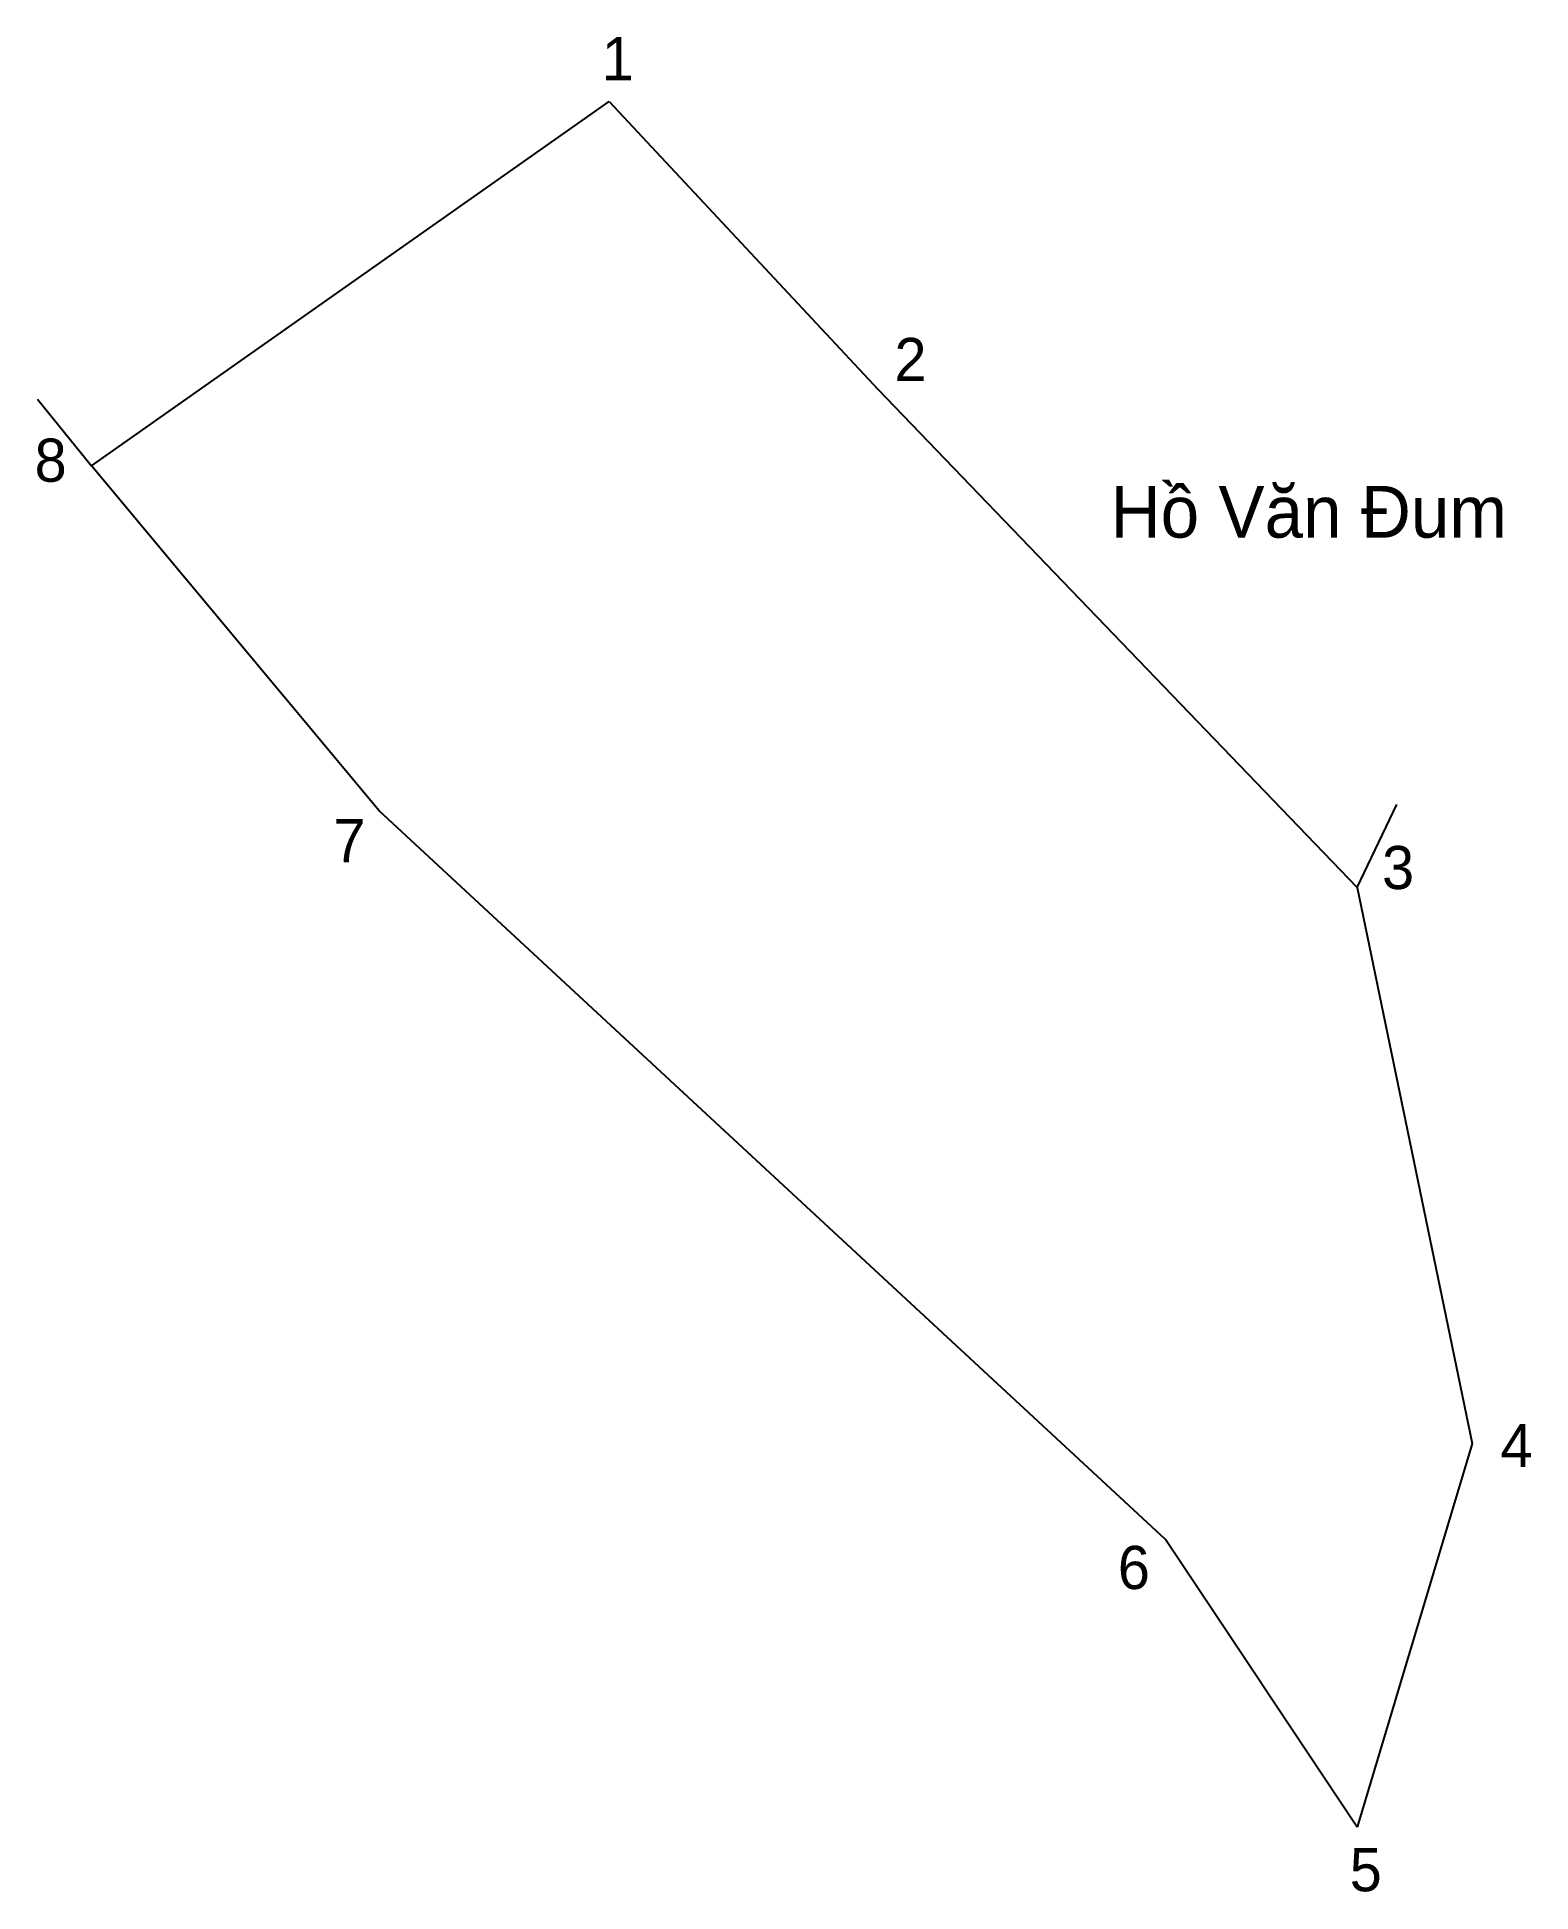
# Model space of a CAD drawing. Extents: x 551898.2 to 551976.1, y 1821352.6 to 1821449.4.
import ezdxf

# ---------------------------------------------------------------- set-up
doc = ezdxf.new("R2010")
doc.units = 0
for name, color, linetype in [('CanhThua', 7, 'Continuous'), ('RauThua', 7, 'Continuous'), ('SoHieuDinhThua', 7, 'Continuous'), ('TenChuLanCan', 7, 'Continuous')]:
    doc.layers.add(name, color=color, linetype=linetype)

msp = doc.modelspace()

# ---------------------------------------------------------------- linework, layer by layer
at = {"layer": 'CanhThua'}
for p, q in [((551901, 1821427), (551928, 1821446)), ((551928, 1821446), (551942, 1821431)), ((551942, 1821431), (551967, 1821405)), ((551916, 1821409), (551901, 1821427)), ((551957, 1821371), (551916, 1821409)), ((551967, 1821405), (551973, 1821376)), ((551973, 1821376), (551967, 1821356)), ((551967, 1821356), (551957, 1821371))]:
    msp.add_line(p, q, dxfattribs=at)
at = {"layer": 'RauThua'}
for p, q in [((551898.183, 1821430.482), (551901, 1821427)), ((551967, 1821405), (551969.068, 1821409.342))]:
    msp.add_line(p, q, dxfattribs=at)

# ---------------------------------------------------------------- texts
at = {"layer": 'SoHieuDinhThua'}
for s, p in [('1', (551927.605, 1821447.113)), ('2', (551942.871, 1821431.422)), ('8', (551898.033, 1821426.17)), ('7', (551913.611, 1821406.326)), ('3', (551968.298, 1821404.924)), ('4', (551974.474, 1821374.777)), ('6', (551954.52, 1821368.416)), ('5', (551966.611, 1821352.65))]:
    msp.add_text(s, height=2.25, dxfattribs=at).set_placement(p)
at = {"layer": 'TenChuLanCan'}
msp.add_text('Hồ Văn Đum', height=2.7, dxfattribs=at).set_placement((551954.146, 1821423.256))

doc.saveas('drawing.dxf')
